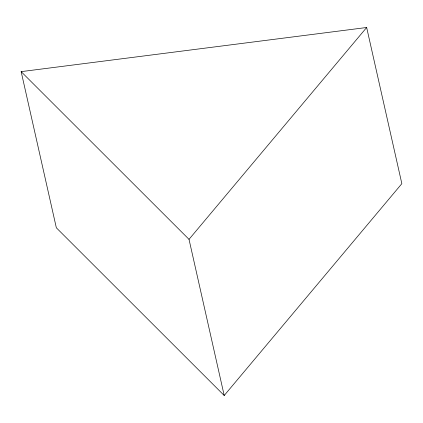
<?xml version="1.0" encoding="UTF-8"?>
<svg xmlns="http://www.w3.org/2000/svg" width="423" height="423" viewBox="0 0 423 423"><rect width="100%" height="100%" fill="white"/><g stroke="black" fill="none" stroke-linecap="round" stroke-linejoin="round"><path stroke-width="0.63" d="M224.206 395.5L189.018 239.344L366.656 27.5L401.85 183.656L224.206 395.5L56.344 227.796L21.15 71.635L366.656 27.5M21.15 71.635L189.018 239.344"/></g></svg>
